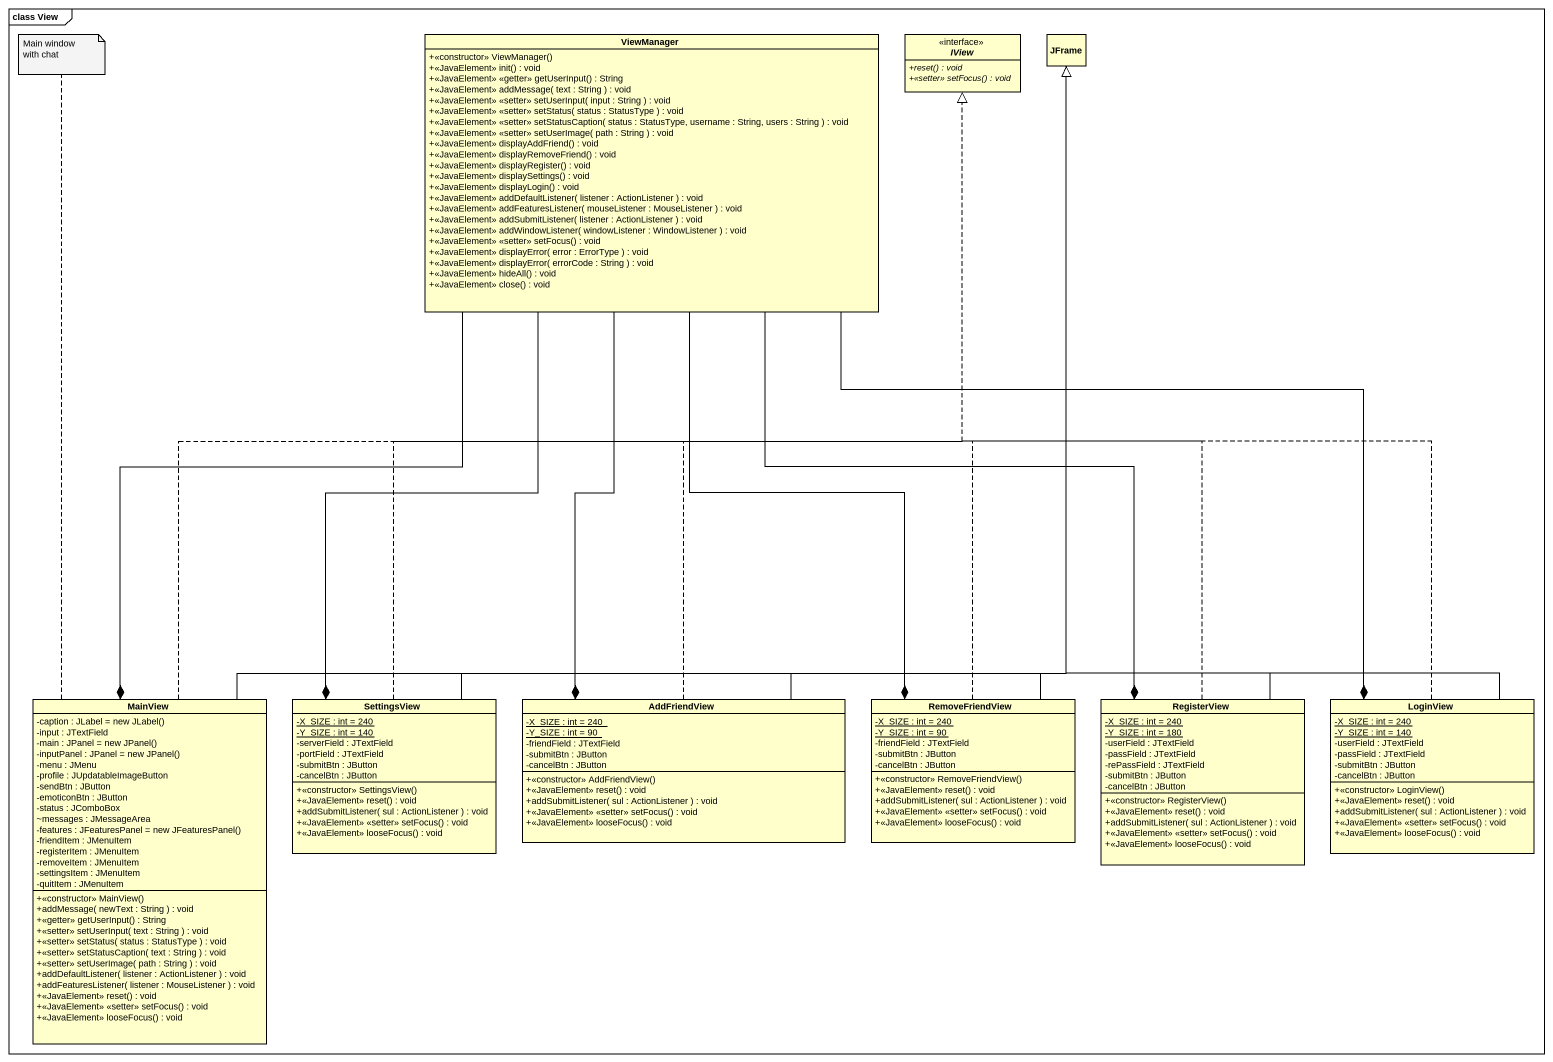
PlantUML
@startuml
mainframe class View
hide circle
hide empty members
skinparam classAttributeIconSize 0
class ViewManager {
  +<<constructor>> ViewManager()
  +<<JavaElement>> init() : void
  +<<JavaElement>> <<getter>> getUserInput() : String
  +<<JavaElement>> addMessage( text : String ) : void
  +<<JavaElement>> <<setter>> setUserInput( input : String ) : void
  +<<JavaElement>> <<setter>> setStatus( status : StatusType ) : void
  +<<JavaElement>> <<setter>> setStatusCaption( status : StatusType, username : String, users : String ) : void
  +<<JavaElement>> <<setter>> setUserImage( path : String ) : void
  +<<JavaElement>> displayAddFriend() : void
  +<<JavaElement>> displayRemoveFriend() : void
  +<<JavaElement>> displayRegister() : void
  +<<JavaElement>> displaySettings() : void
  +<<JavaElement>> displayLogin() : void
  +<<JavaElement>> addDefaultListener( listener : ActionListener ) : void
  +<<JavaElement>> addFeaturesListener( mouseListener : MouseListener ) : void
  +<<JavaElement>> addSubmitListener( listener : ActionListener ) : void
  +<<JavaElement>> addWindowListener( windowListener : WindowListener ) : void
  +<<JavaElement>> <<setter>> setFocus() : void
  +<<JavaElement>> displayError( error : ErrorType ) : void
  +<<JavaElement>> displayError( errorCode : String ) : void
  +<<JavaElement>> hideAll() : void
  +<<JavaElement>> close() : void
}
interface IView {
  {abstract} +reset() : void
  {abstract} +<<setter>> setFocus() : void
}
class JFrame
class MainView {
  {field} -caption : JLabel = new JLabel()
  -input : JTextField
  {field} -main : JPanel = new JPanel()
  {field} -inputPanel : JPanel = new JPanel()
  -menu : JMenu
  -profile : JUpdatableImageButton
  -sendBtn : JButton
  -emoticonBtn : JButton
  -status : JComboBox
  ~messages : JMessageArea
  {field} -features : JFeaturesPanel = new JFeaturesPanel()
  -friendItem : JMenuItem
  -registerItem : JMenuItem
  -removeItem : JMenuItem
  -settingsItem : JMenuItem
  -quitItem : JMenuItem
  +<<constructor>> MainView()
  +addMessage( newText : String ) : void
  +<<getter>> getUserInput() : String
  +<<setter>> setUserInput( text : String ) : void
  +<<setter>> setStatus( status : StatusType ) : void
  +<<setter>> setStatusCaption( text : String ) : void
  +<<setter>> setUserImage( path : String ) : void
  +addDefaultListener( listener : ActionListener ) : void
  +addFeaturesListener( listener : MouseListener ) : void
  +<<JavaElement>> reset() : void
  +<<JavaElement>> <<setter>> setFocus() : void
  +<<JavaElement>> looseFocus() : void
}
class SettingsView {
  {static} -X_SIZE : int = 240
  {static} -Y_SIZE : int = 140
  -serverField : JTextField
  -portField : JTextField
  -submitBtn : JButton
  -cancelBtn : JButton
  +<<constructor>> SettingsView()
  +<<JavaElement>> reset() : void
  +addSubmitListener( sul : ActionListener ) : void
  +<<JavaElement>> <<setter>> setFocus() : void
  +<<JavaElement>> looseFocus() : void
}
class AddFriendView {
  {static} -X_SIZE : int = 240
  {static} -Y_SIZE : int = 90
  -friendField : JTextField
  -submitBtn : JButton
  -cancelBtn : JButton
  +<<constructor>> AddFriendView()
  +<<JavaElement>> reset() : void
  +addSubmitListener( sul : ActionListener ) : void
  +<<JavaElement>> <<setter>> setFocus() : void
  +<<JavaElement>> looseFocus() : void
}
class RemoveFriendView {
  {static} -X_SIZE : int = 240
  {static} -Y_SIZE : int = 90
  -friendField : JTextField
  -submitBtn : JButton
  -cancelBtn : JButton
  +<<constructor>> RemoveFriendView()
  +<<JavaElement>> reset() : void
  +addSubmitListener( sul : ActionListener ) : void
  +<<JavaElement>> <<setter>> setFocus() : void
  +<<JavaElement>> looseFocus() : void
}
class RegisterView {
  {static} -X_SIZE : int = 240
  {static} -Y_SIZE : int = 180
  -userField : JTextField
  -passField : JTextField
  -rePassField : JTextField
  -submitBtn : JButton
  -cancelBtn : JButton
  +<<constructor>> RegisterView()
  +<<JavaElement>> reset() : void
  +addSubmitListener( sul : ActionListener ) : void
  +<<JavaElement>> <<setter>> setFocus() : void
  +<<JavaElement>> looseFocus() : void
}
class LoginView {
  {static} -X_SIZE : int = 240
  {static} -Y_SIZE : int = 140
  -userField : JTextField
  -passField : JTextField
  -submitBtn : JButton
  -cancelBtn : JButton
  +<<constructor>> LoginView()
  +<<JavaElement>> reset() : void
  +addSubmitListener( sul : ActionListener ) : void
  +<<JavaElement>> <<setter>> setFocus() : void
  +<<JavaElement>> looseFocus() : void
}
MainView *-up- ViewManager
MainView .up.|> IView
MainView -up-|> JFrame
SettingsView *-up- ViewManager
SettingsView .up.|> IView
SettingsView -up-|> JFrame
AddFriendView *-up- ViewManager
AddFriendView .up.|> IView
AddFriendView -up-|> JFrame
RemoveFriendView *-up- ViewManager
RemoveFriendView .up.|> IView
RemoveFriendView -up-|> JFrame
RegisterView *-up- ViewManager
RegisterView .up.|> IView
RegisterView -up-|> JFrame
LoginView *-up- ViewManager
LoginView .up.|> IView
LoginView -up-|> JFrame
note top of MainView : Main window with chat
@enduml
